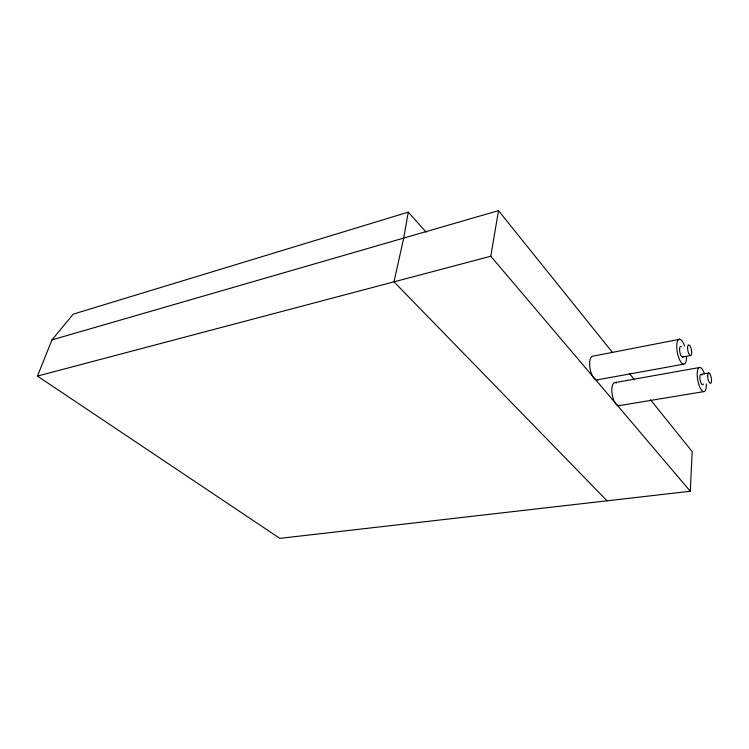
<?xml version="1.0" encoding="UTF-8"?>
<svg xmlns="http://www.w3.org/2000/svg" width="749" height="749" viewBox="0 0 749 749"><rect width="100%" height="100%" fill="white"/><g stroke="black" fill="none" stroke-linecap="round" stroke-linejoin="round"><path stroke-width="1.12" d="M426.125 232.143L408.271 212.136L73.233 314.14L51.981 339.887L37.45 376.082L279.845 538.362L690.278 491.26L692.198 451.647L650.535 399.807M690.278 491.26L490.782 256.252L498.506 210.638L51.981 339.887M408.271 212.136L403.702 238.079L394.002 281.839L607.055 500.809M37.45 376.082L490.782 256.252M679.746 339.26L593.292 356.112A12.106 4.953 79.2 0 0 589.716 366.092A12.106 4.953 79.2 0 0 595.371 379.462M682.47 357.039L690.456 355.56A5.44 1.835 79.1 0 0 690.859 347.723A5.44 1.835 79.1 0 0 687.573 347.349A5.44 1.835 79.1 0 0 690.456 355.56M683.565 364.192L596.747 379.94A12.106 4.953 79.2 0 0 598.002 379.603M615.201 382.542L699.941 367.441M701.017 374.36L708.816 372.993M618.599 405.715L703.695 391.643M498.506 210.638L612.532 352.517M629.338 373.433L634.459 379.799M686.505 356.44A12.677 4.344 79.1 0 1 680.747 361.851A12.677 4.344 79.1 0 1 677.133 342.274A12.677 4.344 79.1 0 1 684.577 346.001M619.76 405.331A11.75 4.653 79.8 0 1 612.12 394.002A11.75 4.653 79.8 0 1 616.483 382.992M683.322 356.43A5.412 1.854 79.1 0 1 679.849 352.18A5.412 1.854 79.1 0 1 681.365 346.637M703.395 384.05A5.243 1.741 79.6 0 1 700.961 382.767A5.243 1.741 79.6 0 1 699.931 376.11A5.243 1.741 79.6 0 1 702.019 375.118M706.344 383.881A12.284 4.073 79.6 0 1 701.055 389.508A12.284 4.073 79.6 0 1 697.553 370.54A12.284 4.073 79.6 0 1 704.472 373.76M707.693 375.502A5.271 1.713 79.6 0 0 710.436 383.376A5.271 1.713 79.6 0 0 710.735 375.68A5.271 1.713 79.6 0 0 707.693 375.502"/></g></svg>
